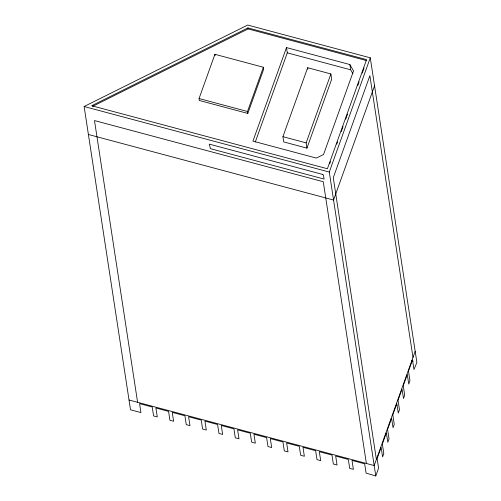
<?xml version="1.0" encoding="UTF-8"?>
<svg xmlns="http://www.w3.org/2000/svg" width="501" height="501" viewBox="0 0 501 501"><rect width="100%" height="100%" fill="white"/><g stroke="black" fill="none" stroke-linecap="round" stroke-linejoin="round"><path stroke-width="0.75" d="M199.047 98.54L214.923 54.308L263.376 67.266L263.67 69.207L247.801 113.439L199.342 100.488L199.047 98.54L247.5 111.498L247.801 113.439M247.5 111.498L263.376 67.266M286.484 47.601L252.924 141.132L316.294 158.072L323.527 154.552L353.524 70.967L349.861 64.541L286.484 47.601L287.292 52.855L255.31 141.971M282.915 136.667L307.658 67.723L330.885 73.935L331.687 79.196L306.95 148.133L283.723 141.927L282.915 136.667L306.142 142.873L306.95 148.133M306.142 142.873L330.885 73.935M329.658 163.902L330.447 161.704M336.753 144.125L337.542 141.927M341.225 131.675L343.066 126.546M345.69 119.225L347.531 114.096M357.783 85.533L359.098 81.87M362.248 73.083L364.089 67.954M375.781 475.95L329.282 172.05L370.277 57.822L247.694 25.05L84.118 106.506L130.529 409.818L140.944 412.586L139.572 403.631L152.223 407.012L153.594 415.949L157.276 416.926L155.911 408.002L168.568 411.384L169.927 420.289L173.615 421.26L172.256 412.367L184.907 415.755L186.266 424.635L189.96 425.637L188.595 416.738L201.252 420.12L202.617 429.056L204.464 429.57L206.306 430.058L204.94 421.109L217.591 424.491L218.956 433.421L222.651 434.43L221.279 425.474L233.936 428.856L235.301 437.793L238.99 438.801L237.618 429.845L250.275 433.227L251.621 442.151L255.335 443.166L253.963 434.21L266.613 437.598L267.985 446.529L269.832 447.049L271.674 447.537L270.302 438.582L282.959 441.963L284.324 450.9L288.012 451.889L286.647 442.953L299.297 446.335L300.663 455.265L304.357 456.267L302.986 447.318L315.643 450.7L317.008 459.636L320.696 460.644L319.325 451.689L331.981 455.071L333.347 464.001L337.041 465.009L335.67 456.054L348.32 459.442L349.692 468.372L353.38 469.381L352.009 460.425L364.665 463.807L366.087 473.119L375.781 475.95L378.581 468.134L377.121 458.584L381.142 447.38L382.601 456.906L383.804 453.53L382.351 444.018L386.371 432.814L387.824 442.302L389.033 438.932L387.58 429.445L391.6 418.241L393.047 427.704L394.256 424.328L392.809 414.878L396.83 403.674L398.27 413.1L399.479 409.73L398.038 400.305L402.059 389.102L403.493 398.502L404.702 395.126L403.267 385.739L407.288 374.535L408.741 384.054L409.956 380.71L408.497 371.166L412.517 359.962L413.97 369.481L416.882 362.405L370.277 57.822M374.554 85.803L333.566 200.031L88.401 134.493M415.185 351.32L374.191 465.548L129.026 400.005M247.951 27.912L91.683 105.736L327.403 168.756L366.563 59.625L247.951 27.912L248.108 28.92L366.719 60.627M92.535 106.394L248.108 28.92M287.292 52.855L350.662 69.802L352.861 73.66M84.118 106.506L329.282 172.05M411.716 360.676L413.193 361.171M412.993 357.438L369.876 75.701L333.278 177.692L376.389 459.43M349.861 64.541L350.662 69.802M307.658 67.723L307.89 69.226M366.381 463.463L323.27 181.731L94.489 120.566L137.6 402.297M214.923 54.308L215.117 55.605M322.844 174.48L209.255 144.113L210.433 148.678L324.084 179.064L323.552 175.569L322.844 174.48"/></g></svg>
